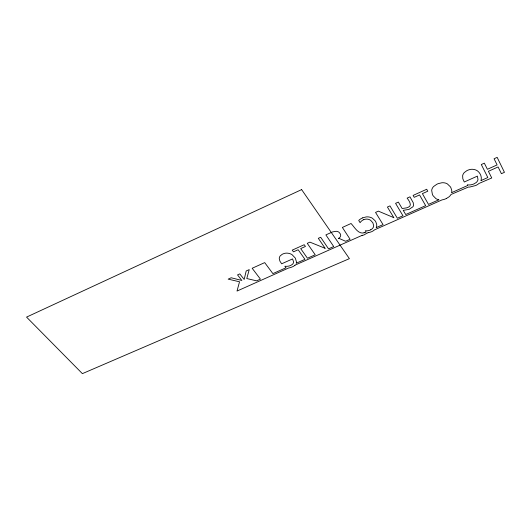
<?xml version="1.0" encoding="UTF-8"?>
<svg xmlns="http://www.w3.org/2000/svg" width="531" height="531" viewBox="0 0 531 531"><rect width="100%" height="100%" fill="white"/><g stroke="black" fill="none" stroke-linecap="round" stroke-linejoin="round"><path stroke-width="0.8" d="M370.744 229.79L372.039 228.914A5.589 4.52 -7 0 0 373.339 227.149A6.02 4.865 -7 0 0 373.665 225.595L372.855 222.801L370.658 220.345A6.837 5.536 -6.9 0 0 367.963 219.23L367.638 219.177A5.861 4.752 -6.9 0 0 365.049 219.276L363.762 219.681M446.345 198.528L448.974 196.868A8.536 6.863 -15.4 0 0 450.952 194.485L468.481 187.018A8.781 7.016 -18.2 0 0 469.696 187.058L475.65 185.531A10.275 8.211 -18.5 0 0 478.982 183.454L491.746 177.971L488.407 171.294L498.098 166.953L501.397 173.683L504.45 172.329L497.162 157.362L494.082 158.756L497.102 164.922L487.398 169.283L484.338 163.163L481.298 164.537L487.83 177.527L480.913 180.606A8.496 6.777 -18.4 0 0 481.232 179.491C481.73 176.332 480.157 173.026 477.701 171.075A10.016 8.011 -18.4 0 0 475.345 169.834A10.401 8.317 -18.4 0 0 473.997 169.475L472.643 169.303A8.41 6.73 -18.5 0 0 469.45 169.641L468.077 170.106A11.337 9.06 -18.4 0 0 466.742 170.736L464.326 172.529A6.93 5.556 -18.5 0 0 463.065 174.4L462.926 174.739A7.958 6.372 -18.5 0 0 462.64 175.794L462.82 178.781L464.267 182L477.402 176.113L477.986 179.584A5.702 4.553 -18.4 0 1 476.267 182.465L474.276 183.746A9.93 7.952 -18.4 0 1 469.052 184.967L467.346 184.854L467.685 185.498L451.642 192.64A9.458 7.607 -15.4 0 0 451.742 190.45L450.945 187.868A16.873 13.607 -14.7 0 0 450.261 186.68L447.301 183.845A8.881 7.155 -15.5 0 0 441.905 182.757L438.36 183.6A14.437 11.596 -15.3 0 0 436.814 184.27L433.654 186.474A7.919 6.392 -15.3 0 0 432.234 188.498A8.469 6.837 -15.3 0 0 431.69 190.39L432.407 194.446A17.556 14.118 -16.1 0 0 433.084 195.713L435.845 198.567A9.312 7.494 -15.3 0 0 438.267 199.61L438.925 199.762L428.49 204.395L422.404 193.636L427.787 191.206L426.698 189.262L413.118 195.408L414.22 197.333L419.543 194.93L425.656 205.663L405.711 214.531L403.228 210.342L408.983 209.4L412.839 206.838A4.786 3.876 -11.9 0 0 413.51 205.451L413.264 202.769L409.952 196.842L407.124 198.123C408.724 200.16 412.766 205.689 408.259 207.263A10.554 8.602 -11.8 0 1 406.58 207.867L402.159 208.53L398.356 202.092L395.575 203.346L402.949 215.759L397.361 218.248L389.946 205.895L387.411 207.044L393.896 217.796A10.149 8.164 -8.8 0 0 393.259 217.418M294.984 265.168L362.089 235.366M368.102 232.697L365.355 234.085A4.62 3.724 -6.2 0 1 362.089 235.339M362.693 217.843L366.105 216.933A8.596 6.963 -7 0 1 369.39 217.079A9.193 7.447 -6.9 0 1 372.37 218.228L375.025 220.657A14.875 12.034 -6.4 0 1 375.789 221.819L376.685 224.387A8.688 7.022 -7 0 1 376.346 227.248L376.18 227.646L383.05 224.613L375.543 212.42L378.377 211.132L393.265 217.418M370.744 229.79A8.164 6.618 -6.9 0 1 370.127 230.089A7.414 6 -6.9 0 1 366.271 230.832L365.288 230.779L366.151 232.127L364.558 232.837L364.2 232.279A3.02 2.436 -6.2 0 1 363.118 233.063C357.575 233.481 354.409 226.969 351.064 223.498L342.362 227.441L350.095 239.269L345.608 241.266L339.428 238.565A4.082 3.279 -3.6 0 0 338.373 238.558L339.94 237.271A4.268 3.451 -3.5 0 0 340.497 236.308A4.62 3.737 -3.5 0 0 340.331 233.912L339.037 232.293A4.494 3.637 -3.5 0 0 337.457 231.516L337.198 231.45A5.244 4.235 -3.5 0 0 336.083 231.297L332.612 231.901L325.881 234.901L333.72 246.55L328.543 248.853L320.671 237.264L318.315 238.326L325.191 248.422A9.677 7.706 -1.4 0 0 324.56 248.07L309.898 242.136L307.257 243.337L315.208 254.787L307.462 258.232L300.685 248.594L305.431 246.45L304.217 244.711L292.242 250.134L293.464 251.853L298.163 249.736L304.96 259.347L296.225 263.23L296.325 262.905A7.334 5.814 1.6 0 0 296.477 261.942L295.309 258.079L292.057 254.674A8.735 6.936 1.8 0 0 289.767 253.612A9.067 7.195 1.9 0 0 288.506 253.3L287.264 253.148A7.334 5.828 1.8 0 0 284.463 253.413L283.302 253.798A9.883 7.846 1.7 0 0 282.2 254.322L280.302 255.816A6.04 4.806 2 0 0 279.452 257.382L279.372 257.668A6.936 5.516 1.9 0 0 279.273 258.557L279.883 261.079L281.656 263.801L292.548 258.922L293.59 261.849A4.971 3.943 1.7 0 1 292.481 264.272L290.888 265.341A8.655 6.876 1.9 0 1 286.388 266.336L284.842 266.237L285.977 267.79L272.888 273.611L264.69 262.606L252.165 268.274L260.436 279.147L256.606 280.853L246.776 278.536L249.231 269.602L246.185 270.983L244.174 279.439L239.78 273.883L237.53 274.899L241.87 280.468L231.191 277.773L228.177 279.133L239.527 281.788L237.018 291.061L288.612 267.996A12.817 10.195 1.9 0 0 292.369 266.841A9.007 7.149 1.7 0 0 295.004 265.181M363.742 219.655A7.812 6.326 -6.9 0 0 360.111 222.675L358.704 220.478A10.281 8.323 -6.9 0 1 362.713 217.883M446.332 198.508A11.383 9.173 -15.4 0 1 442.091 199.868L374.601 229.81A10.354 8.383 -7 0 1 368.096 232.631M301.628 189.607L26.55 317.107L82.385 373.638L349.405 258.65L301.628 189.607"/></g></svg>
